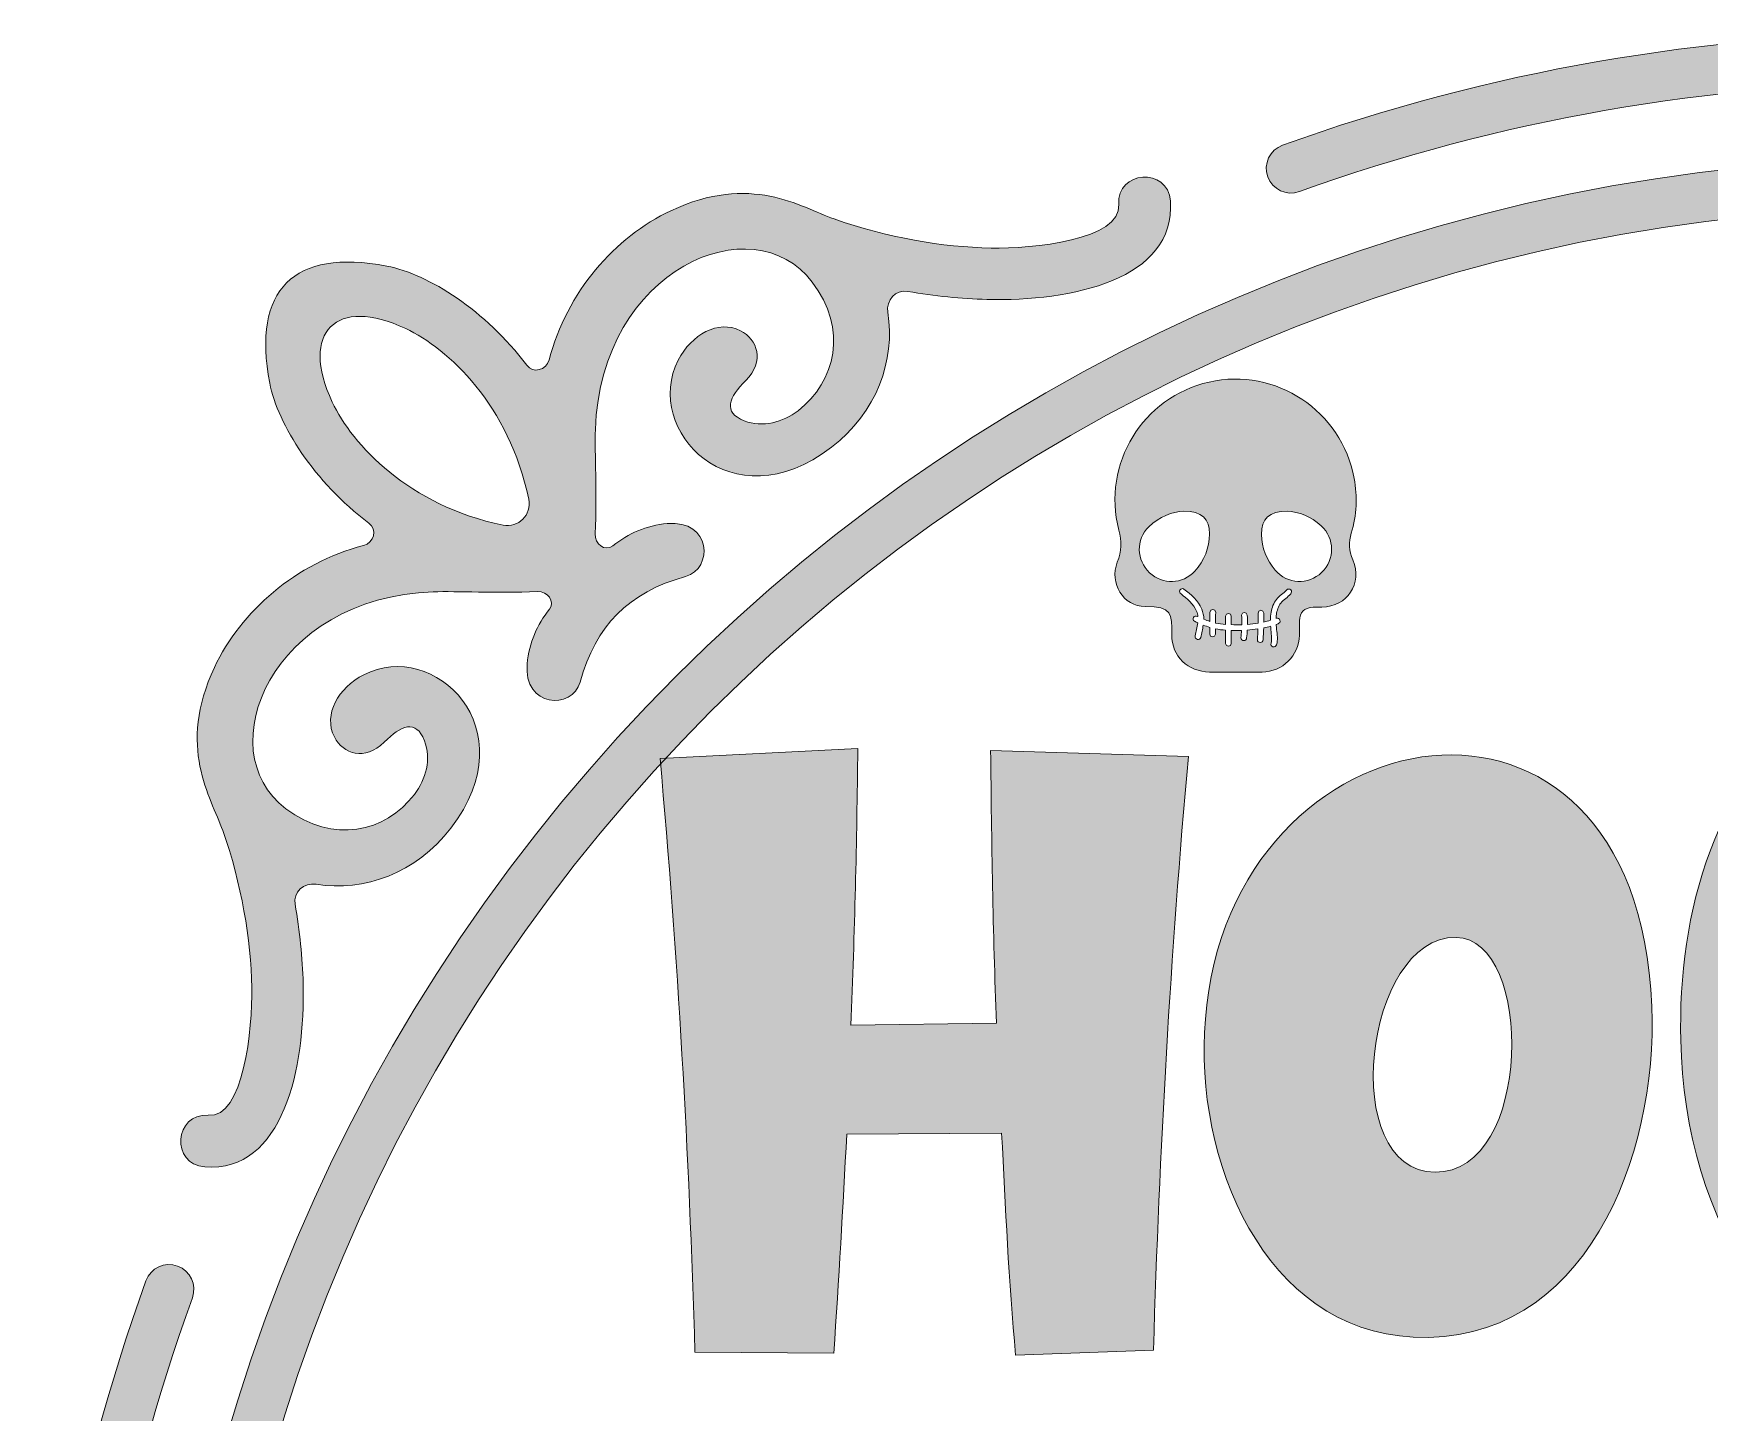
# Model space of a CAD drawing. Extents: x 641 to 801, y -181 to -22.
# Drawn here: x 641.4 to 711.9, y -79.9 to -21.9 of the extents above; entities that cross this region are included whole.
import ezdxf

# ---------------------------------------------------------------- set-up
doc = ezdxf.new("R2010")
doc.units = 0
doc.header["$MEASUREMENT"] = 0
doc.layers.add('Layer 1', color=7, linetype='Continuous', lineweight=0)

# ---------------------------------------------------------------- blocks, each defined once
blk = doc.blocks.new('Block_1')
at = {"layer": 'Layer 1', "true_color": 0x000000, "transparency": 33554687}
h = blk.add_hatch(color=18, dxfattribs=at)
h.dxf.hatch_style = 2
edge = h.paths.add_edge_path()
edge.add_spline(control_points=[(695.618, -44.586), (695.057, -45.129), (694.177, -45.092), (693.66, -44.49), (693.292, -44.061), (693.098, -43.552), (693.085, -42.987), (693.069, -42.332), (693.411, -42.002), (694.174, -42.01), (694.652, -42.033), (695.168, -42.232), (695.595, -42.625), (696.182, -43.165), (696.185, -44.036), (695.618, -44.586)], knot_values=[0, 0, 0, 0, 1, 1, 1, 2, 2, 2, 3, 3, 3, 4, 4, 4, 5, 5, 5, 5], degree=3, periodic=0)
edge = h.paths.add_edge_path()
edge.add_spline(control_points=[(694.317, -45.491), (694.193, -45.635), (694.014, -45.722), (693.898, -45.873), (693.791, -46.012), (693.736, -46.189), (693.713, -46.361), (693.706, -46.413), (693.702, -46.466), (693.7, -46.519), (693.706, -46.517), (693.711, -46.515), (693.717, -46.513), (693.778, -46.489), (693.849, -46.539), (693.865, -46.597), (693.883, -46.664), (693.841, -46.721), (693.781, -46.745), (693.756, -46.754), (693.731, -46.763), (693.705, -46.772), (693.71, -46.845), (693.716, -46.917), (693.723, -46.988), (693.743, -47.197), (693.787, -47.427), (693.72, -47.632), (693.672, -47.778), (693.44, -47.716), (693.488, -47.568), (693.521, -47.467), (693.515, -47.363), (693.507, -47.258), (693.499, -47.144), (693.486, -47.029), (693.476, -46.914), (693.474, -46.892), (693.473, -46.871), (693.471, -46.849), (693.374, -46.877), (693.277, -46.901), (693.178, -46.921), (693.174, -47.086), (693.166, -47.251), (693.155, -47.416), (693.151, -47.481), (693.103, -47.536), (693.035, -47.536), (692.973, -47.536), (692.91, -47.481), (692.915, -47.416), (692.925, -47.265), (692.932, -47.115), (692.937, -46.965), (692.788, -46.987), (692.638, -47.003), (692.488, -47.013), (692.482, -47.12), (692.473, -47.227), (692.461, -47.333), (692.454, -47.398), (692.412, -47.453), (692.341, -47.453), (692.282, -47.453), (692.214, -47.398), (692.221, -47.333), (692.233, -47.23), (692.241, -47.128), (692.247, -47.025), (692.102, -47.029), (691.958, -47.029), (691.813, -47.025), (691.813, -47.025), (691.813, -47.57), (691.813, -47.57), (691.813, -47.725), (691.573, -47.725), (691.573, -47.57), (691.573, -47.57), (691.573, -47.014), (691.573, -47.014), (691.431, -47.005), (691.289, -46.989), (691.15, -46.962), (691.148, -47.034), (691.147, -47.106), (691.147, -47.177), (691.144, -47.332), (690.904, -47.332), (690.906, -47.177), (690.907, -47.085), (690.909, -46.993), (690.91, -46.901), (690.817, -46.872), (690.726, -46.838), (690.636, -46.802), (690.607, -46.976), (690.564, -47.149), (690.529, -47.321), (690.497, -47.473), (690.266, -47.408), (690.297, -47.257), (690.335, -47.074), (690.381, -46.891), (690.409, -46.706), (690.361, -46.684), (690.314, -46.663), (690.266, -46.642), (690.206, -46.615), (690.193, -46.529), (690.223, -46.477), (690.258, -46.417), (690.328, -46.408), (690.387, -46.434), (690.396, -46.438), (690.405, -46.442), (690.414, -46.446), (690.403, -46.368), (690.382, -46.292), (690.352, -46.219), (690.224, -45.912), (689.96, -45.686), (689.699, -45.493), (689.647, -45.454), (689.62, -45.39), (689.656, -45.328), (689.686, -45.277), (689.768, -45.247), (689.82, -45.285), (690.126, -45.512), (690.421, -45.768), (690.572, -46.126), (690.629, -46.262), (690.661, -46.407), (690.661, -46.554), (690.744, -46.588), (690.828, -46.621), (690.914, -46.649), (690.915, -46.522), (690.917, -46.394), (690.919, -46.267), (690.921, -46.112), (691.161, -46.112), (691.159, -46.267), (691.157, -46.417), (691.155, -46.567), (691.153, -46.718), (691.291, -46.749), (691.432, -46.765), (691.573, -46.774), (691.573, -46.774), (691.573, -46.428), (691.573, -46.428), (691.573, -46.273), (691.813, -46.273), (691.813, -46.428), (691.813, -46.428), (691.813, -46.784), (691.813, -46.784), (691.961, -46.788), (692.108, -46.789), (692.256, -46.785), (692.258, -46.652), (692.256, -46.519), (692.249, -46.386), (692.24, -46.231), (692.48, -46.232), (692.489, -46.386), (692.496, -46.515), (692.498, -46.644), (692.496, -46.773), (692.646, -46.762), (692.795, -46.745), (692.942, -46.721), (692.944, -46.58), (692.944, -46.438), (692.941, -46.297), (692.938, -46.142), (693.178, -46.142), (693.181, -46.297), (693.184, -46.422), (693.184, -46.548), (693.183, -46.674), (693.277, -46.653), (693.369, -46.629), (693.461, -46.601), (693.461, -46.486), (693.468, -46.371), (693.488, -46.256), (693.521, -46.063), (693.594, -45.875), (693.716, -45.719), (693.838, -45.563), (694.018, -45.471), (694.147, -45.321), (694.189, -45.272), (694.273, -45.278), (694.317, -45.321), (694.365, -45.369), (694.359, -45.442), (694.317, -45.491)], knot_values=[0, 0, 0, 0, 1, 1, 1, 2, 2, 2, 3, 3, 3, 4, 4, 4, 5, 5, 5, 6, 6, 6, 7, 7, 7, 8, 8, 8, 9, 9, 9, 10, 10, 10, 11, 11, 11, 12, 12, 12, 13, 13, 13, 14, 14, 14, 15, 15, 15, 16, 16, 16, 17, 17, 17, 18, 18, 18, 19, 19, 19, 20, 20, 20, 21, 21, 21, 22, 22, 22, 23, 23, 23, 24, 24, 24, 25, 25, 25, 26, 26, 26, 27, 27, 27, 28, 28, 28, 29, 29, 29, 30, 30, 30, 31, 31, 31, 32, 32, 32, 33, 33, 33, 34, 34, 34, 35, 35, 35, 36, 36, 36, 37, 37, 37, 38, 38, 38, 39, 39, 39, 40, 40, 40, 41, 41, 41, 42, 42, 42, 43, 43, 43, 44, 44, 44, 45, 45, 45, 46, 46, 46, 47, 47, 47, 48, 48, 48, 49, 49, 49, 50, 50, 50, 51, 51, 51, 52, 52, 52, 53, 53, 53, 54, 54, 54, 55, 55, 55, 56, 56, 56, 57, 57, 57, 58, 58, 58, 59, 59, 59, 60, 60, 60, 61, 61, 61, 62, 62, 62, 63, 63, 63, 64, 64, 64, 65, 65, 65, 66, 66, 66, 67, 67, 67, 67], degree=3, periodic=0)
edge = h.paths.add_edge_path()
edge.add_spline(control_points=[(688.379, -44.599), (687.816, -44.069), (687.792, -43.212), (688.346, -42.667), (688.782, -42.238), (689.323, -42.031), (689.823, -42.009), (690.572, -42.009), (690.909, -42.332), (690.898, -42.968), (690.888, -43.562), (690.684, -44.095), (690.282, -44.535), (689.772, -45.092), (688.924, -45.113), (688.379, -44.599)], knot_values=[0, 0, 0, 0, 1, 1, 1, 2, 2, 2, 3, 3, 3, 4, 4, 4, 5, 5, 5, 5], degree=3, periodic=0)
edge = h.paths.add_edge_path()
edge.add_spline(control_points=[(696.866, -42.932), (697.094, -42.176), (697.128, -41.404), (696.985, -40.63), (696.455, -37.782), (693.682, -35.943), (690.883, -36.578), (688.087, -37.212), (686.365, -40.014), (687.083, -42.802), (687.206, -43.28), (687.201, -43.699), (687.018, -44.161), (686.675, -45.03), (687.27, -46.031), (688.185, -46.023), (689.346, -46.013), (689.318, -46.324), (689.311, -47.215), (689.304, -48.115), (689.994, -48.76), (690.901, -48.777), (691.262, -48.784), (691.623, -48.778), (691.984, -48.778), (692.359, -48.778), (692.734, -48.785), (693.108, -48.776), (693.99, -48.756), (694.643, -48.112), (694.68, -47.229), (694.688, -47.028), (694.676, -46.827), (694.685, -46.627), (694.701, -46.253), (694.883, -46.074), (695.262, -46.054), (695.382, -46.047), (695.503, -46.054), (695.623, -46.05), (696.708, -46.017), (697.344, -45.065), (696.929, -44.062), (696.772, -43.682), (696.748, -43.321), (696.866, -42.932)], knot_values=[0, 0, 0, 0, 1, 1, 1, 2, 2, 2, 3, 3, 3, 4, 4, 4, 5, 5, 5, 6, 6, 6, 7, 7, 7, 8, 8, 8, 9, 9, 9, 10, 10, 10, 11, 11, 11, 12, 12, 12, 13, 13, 13, 14, 14, 14, 15, 15, 15, 15], degree=3, periodic=0)
at = {"layer": 'Layer 1'}
for points, knots in [([(696.866, -42.932), (697.094, -42.176), (697.128, -41.404), (696.985, -40.63), (696.455, -37.782), (693.682, -35.943), (690.883, -36.578), (688.087, -37.212), (686.365, -40.014), (687.083, -42.802), (687.206, -43.28), (687.201, -43.699), (687.018, -44.161), (686.675, -45.03), (687.27, -46.031), (688.185, -46.023), (689.346, -46.013), (689.318, -46.324), (689.311, -47.215), (689.304, -48.115), (689.994, -48.76), (690.901, -48.777), (691.262, -48.784), (691.623, -48.778), (691.984, -48.778), (692.359, -48.778), (692.734, -48.785), (693.108, -48.776), (693.99, -48.756), (694.643, -48.112), (694.68, -47.229), (694.688, -47.028), (694.676, -46.827), (694.685, -46.627), (694.701, -46.253), (694.883, -46.074), (695.262, -46.054), (695.382, -46.047), (695.503, -46.054), (695.623, -46.05), (696.708, -46.017), (697.344, -45.065), (696.929, -44.062), (696.772, -43.682), (696.748, -43.321), (696.866, -42.932)], [0, 0, 0, 0, 1, 1, 1, 2, 2, 2, 3, 3, 3, 4, 4, 4, 5, 5, 5, 6, 6, 6, 7, 7, 7, 8, 8, 8, 9, 9, 9, 10, 10, 10, 11, 11, 11, 12, 12, 12, 13, 13, 13, 14, 14, 14, 15, 15, 15, 15]), ([(688.379, -44.599), (687.816, -44.069), (687.792, -43.212), (688.346, -42.667), (688.782, -42.238), (689.323, -42.031), (689.823, -42.009), (690.572, -42.009), (690.909, -42.332), (690.898, -42.968), (690.888, -43.562), (690.684, -44.095), (690.282, -44.535), (689.772, -45.092), (688.924, -45.113), (688.379, -44.599)], [0, 0, 0, 0, 1, 1, 1, 2, 2, 2, 3, 3, 3, 4, 4, 4, 5, 5, 5, 5]), ([(695.618, -44.586), (695.057, -45.129), (694.177, -45.092), (693.66, -44.49), (693.292, -44.061), (693.098, -43.552), (693.085, -42.987), (693.069, -42.332), (693.411, -42.002), (694.174, -42.01), (694.652, -42.033), (695.168, -42.232), (695.595, -42.625), (696.182, -43.165), (696.185, -44.036), (695.618, -44.586)], [0, 0, 0, 0, 1, 1, 1, 2, 2, 2, 3, 3, 3, 4, 4, 4, 5, 5, 5, 5]), ([(694.317, -45.491), (694.193, -45.635), (694.014, -45.722), (693.898, -45.873), (693.791, -46.012), (693.736, -46.189), (693.713, -46.361), (693.706, -46.413), (693.702, -46.466), (693.7, -46.519), (693.706, -46.517), (693.711, -46.515), (693.717, -46.513), (693.778, -46.489), (693.849, -46.539), (693.865, -46.597), (693.883, -46.664), (693.841, -46.721), (693.781, -46.745), (693.756, -46.754), (693.731, -46.763), (693.705, -46.772), (693.71, -46.845), (693.716, -46.917), (693.723, -46.988), (693.743, -47.197), (693.787, -47.427), (693.72, -47.632), (693.672, -47.778), (693.44, -47.716), (693.488, -47.568), (693.521, -47.467), (693.515, -47.363), (693.507, -47.258), (693.499, -47.144), (693.486, -47.029), (693.476, -46.914), (693.474, -46.892), (693.473, -46.871), (693.471, -46.849), (693.374, -46.877), (693.277, -46.901), (693.178, -46.921), (693.174, -47.086), (693.166, -47.251), (693.155, -47.416), (693.151, -47.481), (693.103, -47.536), (693.035, -47.536), (692.973, -47.536), (692.91, -47.481), (692.915, -47.416), (692.925, -47.265), (692.932, -47.115), (692.937, -46.965), (692.788, -46.987), (692.638, -47.003), (692.488, -47.013), (692.482, -47.12), (692.473, -47.227), (692.461, -47.333), (692.454, -47.398), (692.412, -47.453), (692.341, -47.453), (692.282, -47.453), (692.214, -47.398), (692.221, -47.333), (692.233, -47.23), (692.241, -47.128), (692.247, -47.025), (692.102, -47.029), (691.958, -47.029), (691.813, -47.025), (691.813, -47.025), (691.813, -47.57), (691.813, -47.57), (691.813, -47.725), (691.573, -47.725), (691.573, -47.57), (691.573, -47.57), (691.573, -47.014), (691.573, -47.014), (691.431, -47.005), (691.289, -46.989), (691.15, -46.962), (691.148, -47.034), (691.147, -47.106), (691.147, -47.177), (691.144, -47.332), (690.904, -47.332), (690.906, -47.177), (690.907, -47.085), (690.909, -46.993), (690.91, -46.901), (690.817, -46.872), (690.726, -46.838), (690.636, -46.802), (690.607, -46.976), (690.564, -47.149), (690.529, -47.321), (690.497, -47.473), (690.266, -47.408), (690.297, -47.257), (690.335, -47.074), (690.381, -46.891), (690.409, -46.706), (690.361, -46.684), (690.314, -46.663), (690.266, -46.642), (690.206, -46.615), (690.193, -46.529), (690.223, -46.477), (690.258, -46.417), (690.328, -46.408), (690.387, -46.434), (690.396, -46.438), (690.405, -46.442), (690.414, -46.446), (690.403, -46.368), (690.382, -46.292), (690.352, -46.219), (690.224, -45.912), (689.96, -45.686), (689.699, -45.493), (689.647, -45.454), (689.62, -45.39), (689.656, -45.328), (689.686, -45.277), (689.768, -45.247), (689.82, -45.285), (690.126, -45.512), (690.421, -45.768), (690.572, -46.126), (690.629, -46.262), (690.661, -46.407), (690.661, -46.554), (690.744, -46.588), (690.828, -46.621), (690.914, -46.649), (690.915, -46.522), (690.917, -46.394), (690.919, -46.267), (690.921, -46.112), (691.161, -46.112), (691.159, -46.267), (691.157, -46.417), (691.155, -46.567), (691.153, -46.718), (691.291, -46.749), (691.432, -46.765), (691.573, -46.774), (691.573, -46.774), (691.573, -46.428), (691.573, -46.428), (691.573, -46.273), (691.813, -46.273), (691.813, -46.428), (691.813, -46.428), (691.813, -46.784), (691.813, -46.784), (691.961, -46.788), (692.108, -46.789), (692.256, -46.785), (692.258, -46.652), (692.256, -46.519), (692.249, -46.386), (692.24, -46.231), (692.48, -46.232), (692.489, -46.386), (692.496, -46.515), (692.498, -46.644), (692.496, -46.773), (692.646, -46.762), (692.795, -46.745), (692.942, -46.721), (692.944, -46.58), (692.944, -46.438), (692.941, -46.297), (692.938, -46.142), (693.178, -46.142), (693.181, -46.297), (693.184, -46.422), (693.184, -46.548), (693.183, -46.674), (693.277, -46.653), (693.369, -46.629), (693.461, -46.601), (693.461, -46.486), (693.468, -46.371), (693.488, -46.256), (693.521, -46.063), (693.594, -45.875), (693.716, -45.719), (693.838, -45.563), (694.018, -45.471), (694.147, -45.321), (694.189, -45.272), (694.273, -45.278), (694.317, -45.321), (694.365, -45.369), (694.359, -45.442), (694.317, -45.491)], [0, 0, 0, 0, 1, 1, 1, 2, 2, 2, 3, 3, 3, 4, 4, 4, 5, 5, 5, 6, 6, 6, 7, 7, 7, 8, 8, 8, 9, 9, 9, 10, 10, 10, 11, 11, 11, 12, 12, 12, 13, 13, 13, 14, 14, 14, 15, 15, 15, 16, 16, 16, 17, 17, 17, 18, 18, 18, 19, 19, 19, 20, 20, 20, 21, 21, 21, 22, 22, 22, 23, 23, 23, 24, 24, 24, 25, 25, 25, 26, 26, 26, 27, 27, 27, 28, 28, 28, 29, 29, 29, 30, 30, 30, 31, 31, 31, 32, 32, 32, 33, 33, 33, 34, 34, 34, 35, 35, 35, 36, 36, 36, 37, 37, 37, 38, 38, 38, 39, 39, 39, 40, 40, 40, 41, 41, 41, 42, 42, 42, 43, 43, 43, 44, 44, 44, 45, 45, 45, 46, 46, 46, 47, 47, 47, 48, 48, 48, 49, 49, 49, 50, 50, 50, 51, 51, 51, 52, 52, 52, 53, 53, 53, 54, 54, 54, 55, 55, 55, 56, 56, 56, 57, 57, 57, 58, 58, 58, 59, 59, 59, 60, 60, 60, 61, 61, 61, 62, 62, 62, 63, 63, 63, 64, 64, 64, 65, 65, 65, 66, 66, 66, 67, 67, 67, 67])]:
    blk.add_open_spline(points, degree=3, knots=knots, dxfattribs=at)
blk = doc.blocks.new('Block_6')
at = {"layer": 'Layer 1', "true_color": 0x000000, "transparency": 33554687}
h = blk.add_hatch(color=18, dxfattribs=at)
h.dxf.hatch_style = 2
edge = h.paths.add_edge_path()
edge.add_spline(control_points=[(747.616, -28.629), (747.499, -28.629), (747.38, -28.609), (747.263, -28.567), (738.848, -25.532), (730.002, -23.994), (720.972, -23.994), (711.942, -23.994), (703.096, -25.532), (694.68, -28.567), (694.136, -28.759), (693.544, -28.481), (693.35, -27.943), (693.155, -27.402), (693.434, -26.808), (693.974, -26.613), (702.618, -23.496), (711.702, -21.916), (720.972, -21.916), (730.244, -21.916), (739.326, -23.496), (747.969, -26.613), (748.509, -26.808), (748.788, -27.402), (748.593, -27.943), (748.44, -28.366), (748.042, -28.629), (747.616, -28.629)], knot_values=[0, 0, 0, 0, 1, 1, 1, 2, 2, 2, 3, 3, 3, 4, 4, 4, 5, 5, 5, 6, 6, 6, 7, 7, 7, 8, 8, 8, 9, 9, 9, 9], degree=3, periodic=0)
h = blk.add_hatch(color=18, dxfattribs=at)
h.dxf.hatch_style = 2
edge = h.paths.add_edge_path()
edge.add_spline(control_points=[(647.078, -129.14), (646.653, -129.14), (646.254, -128.877), (646.101, -128.454), (642.988, -119.82), (641.41, -110.745), (641.41, -101.479), (641.41, -92.167), (643.002, -83.053), (646.141, -74.388), (646.337, -73.848), (646.937, -73.574), (647.473, -73.765), (648.013, -73.961), (648.29, -74.557), (648.096, -75.097), (645.038, -83.533), (643.488, -92.41), (643.488, -101.479), (643.488, -110.503), (645.025, -119.342), (648.055, -127.748), (648.25, -128.289), (647.971, -128.884), (647.431, -129.078), (647.315, -129.12), (647.195, -129.14), (647.078, -129.14)], knot_values=[0, 0, 0, 0, 1, 1, 1, 2, 2, 2, 3, 3, 3, 4, 4, 4, 5, 5, 5, 6, 6, 6, 7, 7, 7, 8, 8, 8, 9, 9, 9, 9], degree=3, periodic=0)
at = {"layer": 'Layer 1'}
for points in [[(747.616, -28.629), (747.499, -28.629), (747.38, -28.609), (747.263, -28.567), (738.848, -25.532), (730.002, -23.994), (720.972, -23.994), (711.942, -23.994), (703.096, -25.532), (694.68, -28.567), (694.136, -28.759), (693.544, -28.481), (693.35, -27.943), (693.155, -27.402), (693.434, -26.808), (693.974, -26.613), (702.618, -23.496), (711.702, -21.916), (720.972, -21.916), (730.244, -21.916), (739.326, -23.496), (747.969, -26.613), (748.509, -26.808), (748.788, -27.402), (748.593, -27.943), (748.44, -28.366), (748.042, -28.629), (747.616, -28.629)], [(647.078, -129.14), (646.653, -129.14), (646.254, -128.877), (646.101, -128.454), (642.988, -119.82), (641.41, -110.745), (641.41, -101.479), (641.41, -92.167), (643.002, -83.053), (646.141, -74.388), (646.337, -73.848), (646.937, -73.574), (647.473, -73.765), (648.013, -73.961), (648.29, -74.557), (648.096, -75.097), (645.038, -83.533), (643.488, -92.41), (643.488, -101.479), (643.488, -110.503), (645.025, -119.342), (648.055, -127.748), (648.25, -128.289), (647.971, -128.884), (647.431, -129.078), (647.315, -129.12), (647.195, -129.14), (647.078, -129.14)]]:
    blk.add_open_spline(points, degree=3, knots=[0, 0, 0, 0, 1, 1, 1, 2, 2, 2, 3, 3, 3, 4, 4, 4, 5, 5, 5, 6, 6, 6, 7, 7, 7, 8, 8, 8, 9, 9, 9, 9], dxfattribs=at)
blk = doc.blocks.new('Block_7')
at = {"layer": 'Layer 1', "true_color": 0x000000, "transparency": 33554687}
h = blk.add_hatch(color=18, dxfattribs=at)
h.dxf.hatch_style = 2
edge = h.paths.add_edge_path()
edge.add_spline(control_points=[(661.167, -42.597), (657.205, -41.779), (654.826, -39.209), (653.98, -37.419), (652.597, -34.49), (654.15, -32.943), (657.073, -34.328), (658.861, -35.172), (661.434, -37.553), (662.248, -41.511), (662.383, -42.158), (661.812, -42.73), (661.167, -42.597)], knot_values=[0, 0, 0, 0, 1, 1, 1, 2, 2, 2, 3, 3, 3, 4, 4, 4, 4], degree=3, periodic=0)
edge = h.paths.add_edge_path()
edge.add_spline(control_points=[(687.077, -29.112), (687.213, -30.601), (683.424, -30.977), (681.706, -30.941), (679.675, -30.9), (677.33, -30.511), (675.099, -29.716), (673.679, -29.209), (671.591, -27.792), (668.235, -29.369), (665.867, -30.48), (663.855, -32.79), (663.108, -35.647), (662.994, -36.082), (662.433, -36.229), (662.163, -35.87), (660.425, -33.564), (658.054, -32.045), (656.275, -31.699), (652.347, -30.948), (650.603, -32.691), (651.352, -36.623), (651.7, -38.4), (653.219, -40.77), (655.523, -42.51), (655.884, -42.78), (655.736, -43.34), (655.3, -43.454), (652.444, -44.201), (650.135, -46.215), (649.023, -48.581), (647.445, -51.937), (648.862, -54.025), (649.372, -55.446), (650.166, -57.676), (650.555, -60.02), (650.595, -62.052), (650.63, -63.771), (650.254, -67.558), (648.766, -67.424), (647.325, -67.32), (647.176, -69.5), (648.614, -69.598), (651.923, -69.836), (652.849, -65.425), (652.756, -61.877), (652.732, -60.802), (652.615, -59.676), (652.418, -58.543), (652.329, -58.037), (652.793, -57.624), (653.3, -57.707), (655.323, -58.034), (657.509, -57.241), (658.975, -55.341), (662.216, -51.132), (658.253, -47.385), (655.312, -48.888), (654.233, -49.443), (653.594, -50.567), (654.07, -51.507), (654.436, -52.224), (655.356, -52.539), (656.17, -51.727), (656.865, -51.03), (657.504, -50.743), (657.862, -51.668), (658.155, -52.439), (657.928, -53.29), (657.437, -53.928), (656.211, -55.519), (654.013, -56.027), (652.026, -54.525), (648.751, -52.047), (651.448, -45.63), (658.229, -45.402), (659.256, -45.365), (660.809, -45.474), (662.621, -45.391), (663.041, -45.373), (663.378, -45.801), (663.12, -46.131), (662.605, -46.784), (662.263, -47.544), (662.183, -48.425), (662.017, -50.29), (664.088, -50.371), (664.41, -49.198), (665.067, -46.825), (666.427, -45.43), (668.851, -44.757), (670.025, -44.432), (669.942, -42.362), (668.078, -42.53), (667.196, -42.608), (666.439, -42.952), (665.785, -43.467), (665.453, -43.726), (665.025, -43.387), (665.043, -42.969), (665.129, -41.154), (665.018, -39.601), (665.053, -38.574), (665.284, -31.792), (671.701, -29.098), (674.177, -32.371), (675.682, -34.36), (675.172, -36.558), (673.583, -37.782), (672.944, -38.274), (672.093, -38.501), (671.322, -38.21), (670.396, -37.849), (670.684, -37.21), (671.38, -36.516), (672.192, -35.703), (671.879, -34.782), (671.16, -34.417), (670.22, -33.942), (669.098, -34.577), (668.541, -35.658), (667.039, -38.599), (670.785, -42.562), (674.995, -39.321), (676.894, -37.856), (677.687, -35.67), (677.361, -33.643), (677.278, -33.139), (677.691, -32.678), (678.197, -32.765), (679.33, -32.963), (680.455, -33.076), (681.532, -33.104), (685.08, -33.194), (689.489, -32.27), (689.253, -28.961), (689.155, -27.522), (686.972, -27.671), (687.077, -29.112)], knot_values=[0, 0, 0, 0, 1, 1, 1, 2, 2, 2, 3, 3, 3, 4, 4, 4, 5, 5, 5, 6, 6, 6, 7, 7, 7, 8, 8, 8, 9, 9, 9, 10, 10, 10, 11, 11, 11, 12, 12, 12, 13, 13, 13, 14, 14, 14, 15, 15, 15, 16, 16, 16, 17, 17, 17, 18, 18, 18, 19, 19, 19, 20, 20, 20, 21, 21, 21, 22, 22, 22, 23, 23, 23, 24, 24, 24, 25, 25, 25, 26, 26, 26, 27, 27, 27, 28, 28, 28, 29, 29, 29, 30, 30, 30, 31, 31, 31, 32, 32, 32, 33, 33, 33, 34, 34, 34, 35, 35, 35, 36, 36, 36, 37, 37, 37, 38, 38, 38, 39, 39, 39, 40, 40, 40, 41, 41, 41, 42, 42, 42, 43, 43, 43, 44, 44, 44, 45, 45, 45, 46, 46, 46, 46], degree=3, periodic=0)
at = {"layer": 'Layer 1'}
for points, knots in [([(687.077, -29.112), (687.213, -30.601), (683.424, -30.977), (681.706, -30.941), (679.675, -30.9), (677.33, -30.511), (675.099, -29.716), (673.679, -29.209), (671.591, -27.792), (668.235, -29.369), (665.867, -30.48), (663.855, -32.79), (663.108, -35.647), (662.994, -36.082), (662.433, -36.229), (662.163, -35.87), (660.425, -33.564), (658.054, -32.045), (656.275, -31.699), (652.347, -30.948), (650.603, -32.691), (651.352, -36.623), (651.7, -38.4), (653.219, -40.77), (655.523, -42.51), (655.884, -42.78), (655.736, -43.34), (655.3, -43.454), (652.444, -44.201), (650.135, -46.215), (649.023, -48.581), (647.445, -51.937), (648.862, -54.025), (649.372, -55.446), (650.166, -57.676), (650.555, -60.02), (650.595, -62.052), (650.63, -63.771), (650.254, -67.558), (648.766, -67.424), (647.325, -67.32), (647.176, -69.5), (648.614, -69.598), (651.923, -69.836), (652.849, -65.425), (652.756, -61.877), (652.732, -60.802), (652.615, -59.676), (652.418, -58.543), (652.329, -58.037), (652.793, -57.624), (653.3, -57.707), (655.323, -58.034), (657.509, -57.241), (658.975, -55.341), (662.216, -51.132), (658.253, -47.385), (655.312, -48.888), (654.233, -49.443), (653.594, -50.567), (654.07, -51.507), (654.436, -52.224), (655.356, -52.539), (656.17, -51.727), (656.865, -51.03), (657.504, -50.743), (657.862, -51.668), (658.155, -52.439), (657.928, -53.29), (657.437, -53.928), (656.211, -55.519), (654.013, -56.027), (652.026, -54.525), (648.751, -52.047), (651.448, -45.63), (658.229, -45.402), (659.256, -45.365), (660.809, -45.474), (662.621, -45.391), (663.041, -45.373), (663.378, -45.801), (663.12, -46.131), (662.605, -46.784), (662.263, -47.544), (662.183, -48.425), (662.017, -50.29), (664.088, -50.371), (664.41, -49.198), (665.067, -46.825), (666.427, -45.43), (668.851, -44.757), (670.025, -44.432), (669.942, -42.362), (668.078, -42.53), (667.196, -42.608), (666.439, -42.952), (665.785, -43.467), (665.453, -43.726), (665.025, -43.387), (665.043, -42.969), (665.129, -41.154), (665.018, -39.601), (665.053, -38.574), (665.284, -31.792), (671.701, -29.098), (674.177, -32.371), (675.682, -34.36), (675.172, -36.558), (673.583, -37.782), (672.944, -38.274), (672.093, -38.501), (671.322, -38.21), (670.396, -37.849), (670.684, -37.21), (671.38, -36.516), (672.192, -35.703), (671.879, -34.782), (671.16, -34.417), (670.22, -33.942), (669.098, -34.577), (668.541, -35.658), (667.039, -38.599), (670.785, -42.562), (674.995, -39.321), (676.894, -37.856), (677.687, -35.67), (677.361, -33.643), (677.278, -33.139), (677.691, -32.678), (678.197, -32.765), (679.33, -32.963), (680.455, -33.076), (681.532, -33.104), (685.08, -33.194), (689.489, -32.27), (689.253, -28.961), (689.155, -27.522), (686.972, -27.671), (687.077, -29.112)], [0, 0, 0, 0, 1, 1, 1, 2, 2, 2, 3, 3, 3, 4, 4, 4, 5, 5, 5, 6, 6, 6, 7, 7, 7, 8, 8, 8, 9, 9, 9, 10, 10, 10, 11, 11, 11, 12, 12, 12, 13, 13, 13, 14, 14, 14, 15, 15, 15, 16, 16, 16, 17, 17, 17, 18, 18, 18, 19, 19, 19, 20, 20, 20, 21, 21, 21, 22, 22, 22, 23, 23, 23, 24, 24, 24, 25, 25, 25, 26, 26, 26, 27, 27, 27, 28, 28, 28, 29, 29, 29, 30, 30, 30, 31, 31, 31, 32, 32, 32, 33, 33, 33, 34, 34, 34, 35, 35, 35, 36, 36, 36, 37, 37, 37, 38, 38, 38, 39, 39, 39, 40, 40, 40, 41, 41, 41, 42, 42, 42, 43, 43, 43, 44, 44, 44, 45, 45, 45, 46, 46, 46, 46]), ([(661.167, -42.597), (657.205, -41.779), (654.826, -39.209), (653.98, -37.419), (652.597, -34.49), (654.15, -32.943), (657.073, -34.328), (658.861, -35.172), (661.434, -37.553), (662.248, -41.511), (662.383, -42.158), (661.812, -42.73), (661.167, -42.597)], [0, 0, 0, 0, 1, 1, 1, 2, 2, 2, 3, 3, 3, 4, 4, 4, 4])]:
    blk.add_open_spline(points, degree=3, knots=knots, dxfattribs=at)
blk = doc.blocks.new('Block_5')
at = {"layer": 'Layer 1'}
for name in ['Block_6', 'Block_7']:
    blk.add_blockref(name, (0, 0), dxfattribs=at)
blk = doc.blocks.new('Block_4')
at = {"layer": 'Layer 1', "true_color": 0x000000, "transparency": 33554687}
h = blk.add_hatch(color=18, dxfattribs=at)
h.dxf.hatch_style = 2
edge = h.paths.add_edge_path()
edge.add_spline(control_points=[(720.972, -29.243), (681.14, -29.243), (648.735, -61.648), (648.735, -101.479), (648.735, -141.31), (681.14, -173.715), (720.972, -173.715), (760.804, -173.715), (793.21, -141.31), (793.21, -101.479), (793.21, -61.648), (760.804, -29.243), (720.972, -29.243)], knot_values=[0, 0, 0, 0, 1, 1, 1, 2, 2, 2, 3, 3, 3, 4, 4, 4, 4], degree=3, periodic=0)
edge = h.paths.add_edge_path()
edge.add_spline(control_points=[(720.972, -175.793), (679.995, -175.793), (646.657, -142.456), (646.657, -101.479), (646.657, -60.501), (679.995, -27.165), (720.972, -27.165), (761.949, -27.165), (795.287, -60.501), (795.287, -101.479), (795.287, -142.456), (761.949, -175.793), (720.972, -175.793)], knot_values=[0, 0, 0, 0, 1, 1, 1, 2, 2, 2, 3, 3, 3, 4, 4, 4, 4], degree=3, periodic=0)
at = {"layer": 'Layer 1'}
for points in [[(720.972, -175.793), (679.995, -175.793), (646.657, -142.456), (646.657, -101.479), (646.657, -60.501), (679.995, -27.165), (720.972, -27.165), (761.949, -27.165), (795.287, -60.501), (795.287, -101.479), (795.287, -142.456), (761.949, -175.793), (720.972, -175.793)], [(720.972, -29.243), (681.14, -29.243), (648.735, -61.648), (648.735, -101.479), (648.735, -141.31), (681.14, -173.715), (720.972, -173.715), (760.804, -173.715), (793.21, -141.31), (793.21, -101.479), (793.21, -61.648), (760.804, -29.243), (720.972, -29.243)]]:
    blk.add_open_spline(points, degree=3, knots=[0, 0, 0, 0, 1, 1, 1, 2, 2, 2, 3, 3, 3, 4, 4, 4, 4], dxfattribs=at)
blk.add_blockref('Block_5', (0, 0), dxfattribs=at)
blk = doc.blocks.new('Block_8')
at = {"layer": 'Layer 1', "true_color": 0x000000, "transparency": 33554687}
h = blk.add_hatch(color=18, dxfattribs=at)
h.dxf.hatch_style = 2
edge = h.paths.add_edge_path()
edge.add_spline(control_points=[(700.392, -69.819), (704.511, -69.86), (704.553, -59.982), (701.275, -59.94), (697.407, -59.898), (696.272, -69.777), (700.392, -69.819)], knot_values=[0, 0, 0, 0, 1, 1, 1, 2, 2, 2, 2], degree=3, periodic=0)
edge = h.paths.add_edge_path()
edge.add_spline(control_points=[(709.514, -62.841), (709.766, -69.146), (706.697, -77.133), (699.467, -76.755), (693.204, -76.46), (690.219, -69.272), (690.724, -63.387), (691.732, -50.146), (708.883, -47.245), (709.514, -62.841)], knot_values=[0, 0, 0, 0, 1, 1, 1, 2, 2, 2, 3, 3, 3, 3], degree=3, periodic=0)
h = blk.add_hatch(color=18, dxfattribs=at)
h.dxf.hatch_style = 2
edge = h.paths.add_edge_path()
edge.add_spline(control_points=[(719.853, -71.5), (722.291, -74.443), (726.747, -73.223), (727.083, -68.221), (727.083, -68.221), (733.347, -68.137), (733.347, -68.137), (733.557, -73.644), (729.059, -79.235), (723.174, -79.235), (714.977, -79.235), (710.857, -71.752), (710.731, -64.27), (710.605, -58.931), (712.119, -53.088), (716.911, -49.894), (720.904, -47.33), (726.621, -46.951), (730.278, -50.734), (733.347, -53.971), (733.263, -58.805), (733.263, -58.805), (733.263, -58.805), (725.822, -58.553), (725.822, -58.553), (724.939, -53.971), (720.778, -54.433), (718.844, -58.721), (717.457, -61.916), (717.499, -68.599), (719.853, -71.5)], knot_values=[0, 0, 0, 0, 1, 1, 1, 2, 2, 2, 3, 3, 3, 4, 4, 4, 5, 5, 5, 6, 6, 6, 7, 7, 7, 8, 8, 8, 9, 9, 9, 10, 10, 10, 10], degree=3, periodic=0)
h = blk.add_hatch(color=18, dxfattribs=at)
h.dxf.hatch_style = 2
edge = h.paths.add_edge_path()
edge.add_spline(control_points=[(690.011, -52.332), (689.254, -60.655), (688.792, -68.936), (688.54, -77.301), (688.54, -77.301), (682.739, -77.511), (682.739, -77.511), (682.444, -74.401), (682.318, -71.29), (682.15, -68.179), (682.15, -68.179), (675.635, -68.221), (675.635, -68.221), (675.466, -71.29), (675.298, -74.359), (675.088, -77.427), (675.088, -77.427), (669.245, -77.385), (669.245, -77.385), (668.993, -69.02), (668.531, -60.697), (667.774, -52.416), (667.774, -52.416), (676.097, -51.996), (676.097, -51.996), (676.055, -55.905), (675.971, -59.772), (675.803, -63.639), (675.803, -63.639), (681.94, -63.555), (681.94, -63.555), (681.772, -59.73), (681.73, -55.905), (681.688, -52.079), (681.688, -52.079), (690.011, -52.332), (690.011, -52.332)], knot_values=[0, 0, 0, 0, 1, 1, 1, 2, 2, 2, 3, 3, 3, 4, 4, 4, 5, 5, 5, 6, 6, 6, 7, 7, 7, 8, 8, 8, 9, 9, 9, 10, 10, 10, 11, 11, 11, 12, 12, 12, 12], degree=3, periodic=0)
at = {"layer": 'Layer 1'}
for points, knots in [([(709.514, -62.841), (709.766, -69.146), (706.697, -77.133), (699.467, -76.755), (693.204, -76.46), (690.219, -69.272), (690.724, -63.387), (691.732, -50.146), (708.883, -47.245), (709.514, -62.841)], [0, 0, 0, 0, 1, 1, 1, 2, 2, 2, 3, 3, 3, 3]), ([(719.853, -71.5), (722.291, -74.443), (726.747, -73.223), (727.083, -68.221), (727.083, -68.221), (733.347, -68.137), (733.347, -68.137), (733.557, -73.644), (729.059, -79.235), (723.174, -79.235), (714.977, -79.235), (710.857, -71.752), (710.731, -64.27), (710.605, -58.931), (712.119, -53.088), (716.911, -49.894), (720.904, -47.33), (726.621, -46.951), (730.278, -50.734), (733.347, -53.971), (733.263, -58.805), (733.263, -58.805), (733.263, -58.805), (725.822, -58.553), (725.822, -58.553), (724.939, -53.971), (720.778, -54.433), (718.844, -58.721), (717.457, -61.916), (717.499, -68.599), (719.853, -71.5)], [0, 0, 0, 0, 1, 1, 1, 2, 2, 2, 3, 3, 3, 4, 4, 4, 5, 5, 5, 6, 6, 6, 7, 7, 7, 8, 8, 8, 9, 9, 9, 10, 10, 10, 10]), ([(690.011, -52.332), (689.254, -60.655), (688.792, -68.936), (688.54, -77.301), (688.54, -77.301), (682.739, -77.511), (682.739, -77.511), (682.444, -74.401), (682.318, -71.29), (682.15, -68.179), (682.15, -68.179), (675.635, -68.221), (675.635, -68.221), (675.466, -71.29), (675.298, -74.359), (675.088, -77.427), (675.088, -77.427), (669.245, -77.385), (669.245, -77.385), (668.993, -69.02), (668.531, -60.697), (667.774, -52.416), (667.774, -52.416), (676.097, -51.996), (676.097, -51.996), (676.055, -55.905), (675.971, -59.772), (675.803, -63.639), (675.803, -63.639), (681.94, -63.555), (681.94, -63.555), (681.772, -59.73), (681.73, -55.905), (681.688, -52.079), (681.688, -52.079), (690.011, -52.332), (690.011, -52.332)], [0, 0, 0, 0, 1, 1, 1, 2, 2, 2, 3, 3, 3, 4, 4, 4, 5, 5, 5, 6, 6, 6, 7, 7, 7, 8, 8, 8, 9, 9, 9, 10, 10, 10, 11, 11, 11, 12, 12, 12, 12]), ([(700.392, -69.819), (704.511, -69.86), (704.553, -59.982), (701.275, -59.94), (697.407, -59.898), (696.272, -69.777), (700.392, -69.819)], [0, 0, 0, 0, 1, 1, 1, 2, 2, 2, 2])]:
    blk.add_open_spline(points, degree=3, knots=knots, dxfattribs=at)
blk = doc.blocks.new('Block_0')
at = {"layer": 'Layer 1'}
for name in ['Block_4', 'Block_1', 'Block_8']:
    blk.add_blockref(name, (0, 0), dxfattribs=at)

msp = doc.modelspace()

# ---------------------------------------------------------------- block references
at = {"layer": 'Layer 1'}
msp.add_blockref('Block_0', (0, 0), dxfattribs=at)

doc.saveas('drawing.dxf')
